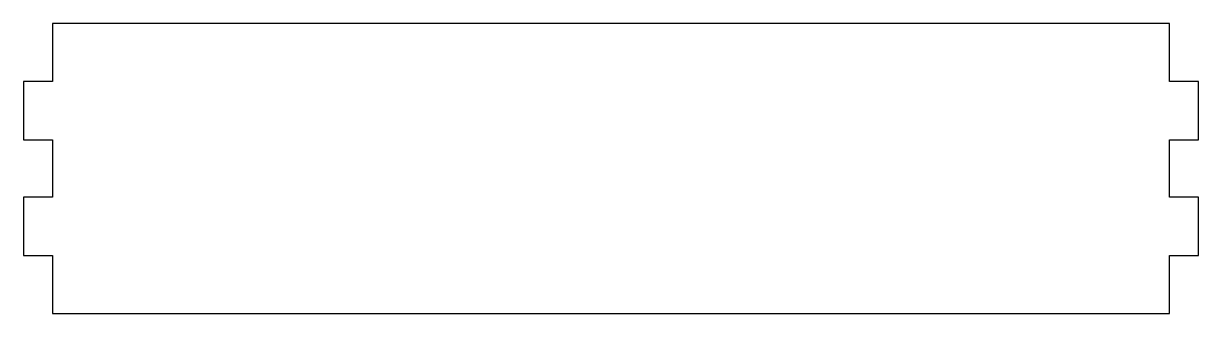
# Model space of a CAD drawing. Header units: millimetres. Extents: x -102 to 102, y 0 to 50.
import ezdxf

# ---------------------------------------------------------------- set-up
doc = ezdxf.new("R2010")
doc.units = ezdxf.units.MM
doc.layers.add('PERIMETER', color=5, linetype='CONTINUOUS')

msp = doc.modelspace()

# ---------------------------------------------------------------- linework, layer by layer
at = {"layer": 'PERIMETER'}
msp.add_lwpolyline([(-101.55, 40.05), (-101.55, 29.95), (-96.55, 29.95), (-96.55, 20.05), (-101.55, 20.05), (-101.55, 9.95), (-96.55, 9.95), (-96.55, -0.05), (96.55, -0.05), (96.55, 9.95), (101.55, 9.95), (101.55, 20.05), (96.55, 20.05), (96.55, 29.95), (101.55, 29.95), (101.55, 40.05), (96.55, 40.05), (96.55, 50.05), (-96.55, 50.05), (-96.55, 40.05)], close=True, dxfattribs=at)

doc.saveas('drawing.dxf')
